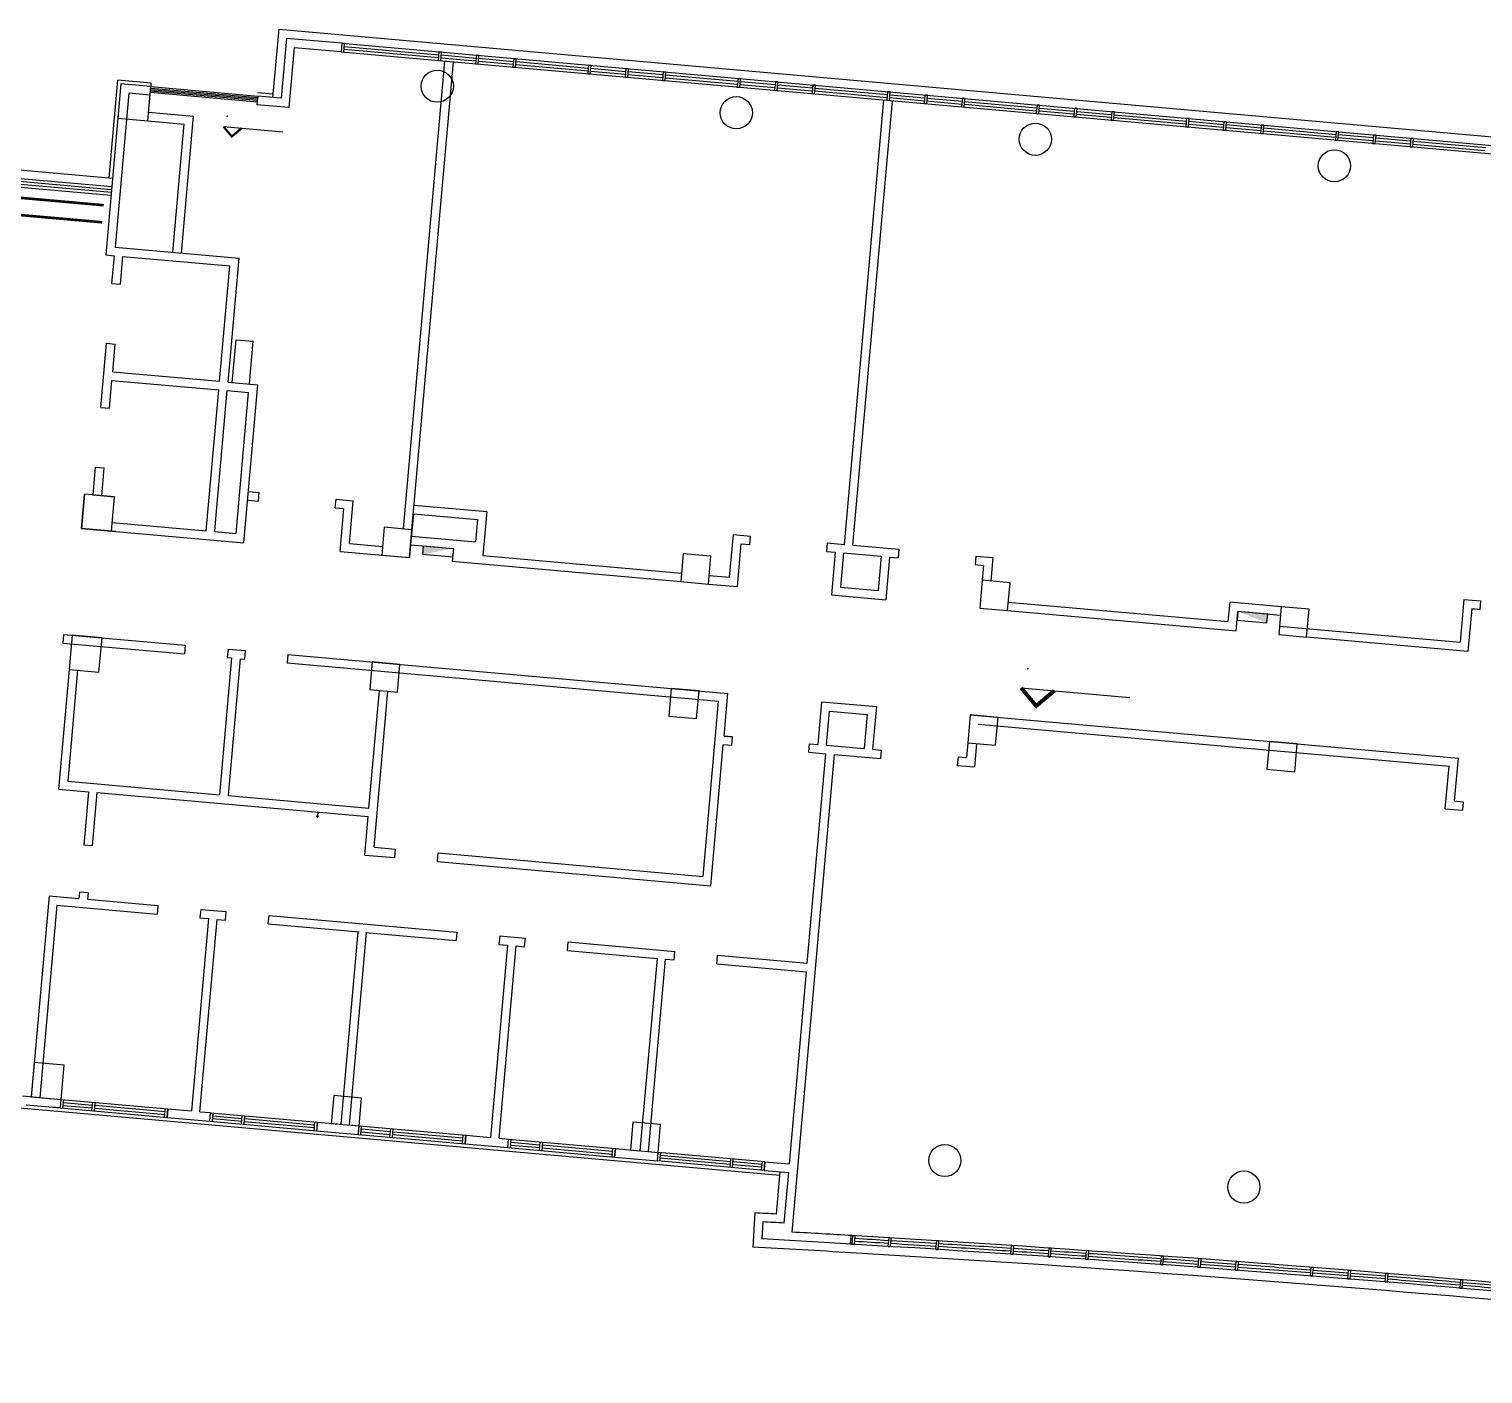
# Model space of a CAD drawing. Header units: millimetres. Extents: x 11680834 to 11851556, y -6213014 to -6078394.
# Drawn here: x 11787564 to 11821462, y -6211101 to -6179752 of the extents above; entities that cross this region are included whole.
import ezdxf

# ---------------------------------------------------------------- set-up
doc = ezdxf.new("R2010")
doc.units = ezdxf.units.MM
for name, color, linetype in [('A—\\M+5C3C5\\M+5B4B0', 135, 'Continuous'), ('A—\\M+5C7BD\\M+5CCE5', 7, 'Continuous'), ('E-COLS-F4$0$0S-COLS-I', 90, 'Continuous'), ('E1-RI-4F$0$A-WALL', 7, 'Continuous'), ('E1-RV-4F$0$$2$A-WALL', 7, 'Continuous'), ('E1-RV-4F$0$A-HOLE', 2, 'Continuous'), ('E2-RI-4F$0$A-DOOR-GLAZ', 1, 'Continuous')]:
    doc.layers.add(name, color=color, linetype=linetype)

msp = doc.modelspace()

# ---------------------------------------------------------------- linework, layer by layer
at = {"color": 1}
for p, q in [((11792097, -6182026), (11793480, -6182147)), ((11810694, -6195108), (11813230, -6195330))]:
    msp.add_line(p, q, dxfattribs=at)
for p, q in [((11796460, -6191771), (11796433, -6192069)), ((11797456, -6191859), (11797429, -6192158)), ((11815526, -6193562), (11815566, -6193113)), ((11815708, -6193778), (11815747, -6193330))]:
    msp.add_line(p, q)
at = {"color": 1, "const_width": 50}
msp.add_lwpolyline([(11792097, -6182026), (11792290, -6182256), (11792519, -6182063)], dxfattribs=at)
at = {"elevation": 0}
msp.add_lwpolyline([(11797456, -6191859), (11797438, -6192058), (11796741, -6191996), (11796759, -6191797)], close=True, dxfattribs=at)
at = {"extrusion": (0, 0, -1)}
msp.add_lwpolyline([(-11815747, -6193330), (-11815730, -6193530), (-11816427, -6193591), (-11816445, -6193392)], close=True, dxfattribs=at)
at = {"color": 1, "const_width": 91.7, "elevation": 0}
msp.add_lwpolyline([(11810694, -6195108), (11811047, -6195529), (11811469, -6195175)], dxfattribs=at)
at = {"color": 1}
for p in [(11792182, -6181785), (11810850, -6194665)]:
    msp.add_point(p, dxfattribs=at)
msp.add_solid([(11797456, -6191859), (11797456, -6191859), (11796759, -6191797), (11796741, -6191996)])
at = {"extrusion": (0, 0, -1)}
msp.add_solid([(-11815747, -6193330), (-11815747, -6193330), (-11816445, -6193392), (-11816427, -6193591)], dxfattribs=at)
at = {"layer": 'A—\\M+5C3C5\\M+5B4B0'}
for p, q in [((11793384, -6179752), (11793243, -6181346)), ((11793384, -6179752), (11851556, -6184911)), ((11794860, -6180084), (11794843, -6180283)), ((11794843, -6180283), (11851122, -6185274)), ((11794860, -6180084), (11851339, -6185092)), ((11794908, -6180222), (11797110, -6180417)), ((11794914, -6180155), (11797115, -6180351)), ((11797169, -6180422), (11797981, -6180494)), ((11797175, -6180356), (11797987, -6180428)), ((11798041, -6180500), (11798853, -6180572)), ((11798047, -6180433), (11798859, -6180505)), ((11798913, -6180577), (11800596, -6180726)), ((11798919, -6180510), (11800602, -6180660)), ((11800662, -6180665), (11801473, -6180737)), ((11789433, -6183216), (11789634, -6180945)), ((11790411, -6181014), (11789634, -6180945)), ((11790400, -6181144), (11790411, -6181014)), ((11800656, -6180731), (11801468, -6180803)), ((11801527, -6180809), (11802339, -6180881)), ((11801533, -6180742), (11802345, -6180814)), ((11802399, -6180886), (11804082, -6181035)), ((11802405, -6180820), (11804088, -6180969)), ((11804148, -6180974), (11804960, -6181046)), ((11790392, -6181223), (11792882, -6181444)), ((11790395, -6181191), (11792885, -6181412)), ((11790398, -6181159), (11792888, -6181379)), ((11790401, -6181126), (11792891, -6181347)), ((11790404, -6181094), (11792894, -6181315)), ((11792894, -6181315), (11792882, -6181444)), ((11793250, -6181266), (11792901, -6181235)), ((11804142, -6181041), (11804954, -6181113)), ((11805014, -6181118), (11805825, -6181190)), ((11805020, -6181052), (11805831, -6181124)), ((11805885, -6181195), (11807569, -6181345)), ((11805891, -6181129), (11807575, -6181278)), ((11807628, -6181350), (11808440, -6181422)), ((11807634, -6181283), (11808446, -6181355)), ((11808506, -6181361), (11809318, -6181433)), ((11808500, -6181427), (11809312, -6181499)), ((11809372, -6181504), (11811055, -6181654)), ((11809377, -6181438), (11811061, -6181587)), ((11811115, -6181659), (11811927, -6181731)), ((11811121, -6181593), (11811932, -6181665)), ((11811992, -6181670), (11812804, -6181742)), ((11811986, -6181736), (11812798, -6181808)), ((11812858, -6181814), (11814541, -6181963)), ((11812864, -6181747), (11814547, -6181896)), ((11814601, -6181968), (11815413, -6182040)), ((11814607, -6181902), (11815419, -6181974)), ((11815479, -6181979), (11816290, -6182051)), ((11815473, -6182045), (11816284, -6182117)), ((11816344, -6182123), (11818028, -6182272)), ((11816350, -6182056), (11818033, -6182206)), ((11818087, -6182277), (11818899, -6182349)), ((11818093, -6182211), (11818905, -6182283)), ((11818959, -6182355), (11819771, -6182427)), ((11818965, -6182288), (11819777, -6182360)), ((11819837, -6182365), (11821520, -6182515)), ((11819831, -6182432), (11821514, -6182581)), ((11784110, -6183012), (11789488, -6183489)), ((11784115, -6182946), (11789494, -6183423)), ((11784333, -6182764), (11789512, -6183224)), ((11784098, -6183145), (11789476, -6183622)), ((11784104, -6183079), (11789482, -6183556)), ((11776532, -6203937), (11805070, -6206470)), ((11788311, -6204702), (11790801, -6204923)), ((11788353, -6204906), (11788371, -6204707)), ((11788293, -6204901), (11790783, -6205122)), ((11788359, -6204840), (11789036, -6204900)), ((11788365, -6204773), (11789042, -6204834)), ((11789030, -6204966), (11789048, -6204767)), ((11789090, -6204972), (11789108, -6204772)), ((11789096, -6204905), (11790729, -6205050)), ((11789102, -6204839), (11790735, -6204984)), ((11790724, -6205117), (11790741, -6204917)), ((11791797, -6205011), (11794287, -6205232)), ((11791839, -6205215), (11791857, -6205016)), ((11791851, -6205083), (11792528, -6205143)), ((11792517, -6205276), (11792534, -6205076)), ((11792576, -6205281), (11792594, -6205082)), ((11791779, -6205210), (11794270, -6205431)), ((11791845, -6205149), (11792522, -6205209)), ((11792582, -6205214), (11794216, -6205359)), ((11792588, -6205148), (11794222, -6205293)), ((11794210, -6205426), (11794228, -6205226)), ((11795259, -6205318), (11797749, -6205539)), ((11795301, -6205522), (11795318, -6205323)), ((11795312, -6205390), (11795990, -6205450)), ((11795978, -6205582), (11795996, -6205383)), ((11796038, -6205588), (11796055, -6205388)), ((11795241, -6205517), (11797731, -6205738)), ((11795307, -6205456), (11795984, -6205516)), ((11796044, -6205521), (11797677, -6205666)), ((11796050, -6205455), (11797683, -6205600)), ((11797671, -6205733), (11797689, -6205533)), ((11798745, -6205627), (11801235, -6205848)), ((11798787, -6205831), (11798805, -6205632)), ((11798793, -6205765), (11799470, -6205825)), ((11798799, -6205699), (11799476, -6205759)), ((11799464, -6205892), (11799482, -6205692)), ((11799524, -6205897), (11799542, -6205698)), ((11799536, -6205764), (11801169, -6205909)), ((11798727, -6205826), (11801217, -6206047)), ((11799530, -6205830), (11801164, -6205975)), ((11801158, -6206042), (11801175, -6205842)), ((11804722, -6206157), (11802231, -6205936)), ((11802273, -6206141), (11802291, -6205941)), ((11803913, -6206219), (11802279, -6206074)), ((11803919, -6206153), (11802285, -6206008)), ((11803907, -6206286), (11803925, -6206086)), ((11803967, -6206291), (11803984, -6206092)), ((11804704, -6206356), (11802214, -6206135)), ((11804650, -6206284), (11803973, -6206224)), ((11804656, -6206218), (11803979, -6206158)), ((11804644, -6206351), (11804662, -6206152)), ((11804990, -6207375), (11805077, -6206389)), ((11804485, -6207347), (11804437, -6208146)), ((11806717, -6208075), (11806734, -6207875))]:
    msp.add_line(p, q, dxfattribs=at)
at = {"layer": 'A—\\M+5C3C5\\M+5B4B0', "extrusion": (0, 0, -1)}
for p, q in [((11794860, -6180084), (11794843, -6180283)), ((11794843, -6180283), (11794903, -6180288)), ((11794920, -6180089), (11794860, -6180084)), ((11794903, -6180288), (11794920, -6180089)), ((11797121, -6180284), (11797103, -6180483)), ((11797180, -6180289), (11797121, -6180284)), ((11797163, -6180489), (11797180, -6180289)), ((11797103, -6180483), (11797163, -6180489)), ((11797993, -6180361), (11797975, -6180561)), ((11797975, -6180561), (11798035, -6180566)), ((11798053, -6180367), (11797993, -6180361)), ((11798035, -6180566), (11798053, -6180367)), ((11798865, -6180439), (11798847, -6180638)), ((11798847, -6180638), (11798907, -6180643)), ((11798924, -6180444), (11798865, -6180439)), ((11798907, -6180643), (11798924, -6180444)), ((11800608, -6180593), (11800590, -6180793)), ((11800668, -6180599), (11800608, -6180593)), ((11800650, -6180798), (11800668, -6180599)), ((11801479, -6180671), (11801462, -6180870)), ((11801539, -6180676), (11801479, -6180671)), ((11801521, -6180875), (11801539, -6180676)), ((11800590, -6180793), (11800650, -6180798)), ((11801462, -6180870), (11801521, -6180875)), ((11802351, -6180748), (11802333, -6180947)), ((11802333, -6180947), (11802393, -6180952)), ((11802411, -6180753), (11802351, -6180748)), ((11802393, -6180952), (11802411, -6180753)), ((11804094, -6180903), (11804076, -6181102)), ((11804154, -6180908), (11804094, -6180903)), ((11804136, -6181107), (11804154, -6180908)), ((11804966, -6180980), (11804948, -6181179)), ((11805025, -6180985), (11804966, -6180980)), ((11805008, -6181184), (11805025, -6180985)), ((11804076, -6181102), (11804136, -6181107)), ((11804948, -6181179), (11805008, -6181184)), ((11805837, -6181057), (11805820, -6181256)), ((11805820, -6181256), (11805879, -6181262)), ((11805897, -6181062), (11805837, -6181057)), ((11805879, -6181262), (11805897, -6181062)), ((11807580, -6181212), (11807563, -6181411)), ((11807640, -6181217), (11807580, -6181212)), ((11807623, -6181416), (11807640, -6181217)), ((11808452, -6181289), (11808434, -6181488)), ((11808512, -6181294), (11808452, -6181289)), ((11808494, -6181494), (11808512, -6181294)), ((11807563, -6181411), (11807623, -6181416)), ((11808434, -6181488), (11808494, -6181494)), ((11809324, -6181366), (11809306, -6181566)), ((11809306, -6181566), (11809366, -6181571)), ((11809383, -6181372), (11809324, -6181366)), ((11809366, -6181571), (11809383, -6181372)), ((11811067, -6181521), (11811049, -6181720)), ((11811126, -6181526), (11811067, -6181521)), ((11811109, -6181725), (11811126, -6181526)), ((11811938, -6181598), (11811921, -6181797)), ((11811998, -6181603), (11811938, -6181598)), ((11811980, -6181802), (11811998, -6181603)), ((11812810, -6181675), (11812792, -6181874)), ((11812870, -6181681), (11812810, -6181675)), ((11812852, -6181880), (11812870, -6181681)), ((11811049, -6181720), (11811109, -6181725)), ((11811921, -6181797), (11811980, -6181802)), ((11812792, -6181874), (11812852, -6181880)), ((11814553, -6181830), (11814535, -6182029)), ((11814535, -6182029), (11814595, -6182034)), ((11814613, -6181835), (11814553, -6181830)), ((11814595, -6182034), (11814613, -6181835)), ((11815425, -6181907), (11815407, -6182106)), ((11815484, -6181912), (11815425, -6181907)), ((11815467, -6182112), (11815484, -6181912)), ((11816296, -6181984), (11816279, -6182184)), ((11816356, -6181990), (11816296, -6181984)), ((11816338, -6182189), (11816356, -6181990)), ((11815407, -6182106), (11815467, -6182112)), ((11816279, -6182184), (11816338, -6182189)), ((11818039, -6182139), (11818022, -6182338)), ((11818022, -6182338), (11818081, -6182343)), ((11818099, -6182144), (11818039, -6182139)), ((11818081, -6182343), (11818099, -6182144)), ((11818911, -6182217), (11818893, -6182416)), ((11818971, -6182222), (11818911, -6182217)), ((11818953, -6182421), (11818971, -6182222)), ((11819783, -6182294), (11819765, -6182493)), ((11819842, -6182299), (11819783, -6182294)), ((11819825, -6182498), (11819842, -6182299)), ((11818893, -6182416), (11818953, -6182421)), ((11819765, -6182493), (11819825, -6182498)), ((11806764, -6207878), (11806746, -6208077)), ((11806747, -6208077), (11806766, -6208079)), ((11806784, -6207880), (11806764, -6207878)), ((11806766, -6208079), (11806806, -6208083)), ((11806824, -6207883), (11806784, -6207880)), ((11806806, -6208083), (11806824, -6207883)), ((11807608, -6207928), (11807590, -6208127)), ((11807591, -6208127), (11807610, -6208129)), ((11807628, -6207930), (11807608, -6207928)), ((11807610, -6208129), (11807650, -6208132)), ((11807667, -6207933), (11807628, -6207930)), ((11807650, -6208132), (11807667, -6207933)), ((11808720, -6207996), (11808702, -6208196)), ((11808740, -6207998), (11808720, -6207996)), ((11808779, -6208002), (11808740, -6207998)), ((11808762, -6208201), (11808779, -6208002)), ((11810466, -6208109), (11810449, -6208308)), ((11810486, -6208111), (11810466, -6208109)), ((11810526, -6208114), (11810486, -6208111)), ((11810509, -6208314), (11810526, -6208114)), ((11808703, -6208196), (11808722, -6208197)), ((11808722, -6208197), (11808762, -6208201)), ((11810450, -6208308), (11810469, -6208310)), ((11810469, -6208310), (11810509, -6208314)), ((11811340, -6208167), (11811322, -6208367)), ((11811323, -6208367), (11811342, -6208368)), ((11811360, -6208169), (11811340, -6208167)), ((11811342, -6208368), (11811382, -6208372)), ((11811399, -6208173), (11811360, -6208169)), ((11811382, -6208372), (11811399, -6208173)), ((11812213, -6208227), (11812195, -6208426)), ((11812196, -6208427), (11812215, -6208428)), ((11812233, -6208229), (11812213, -6208227)), ((11812215, -6208428), (11812255, -6208432)), ((11812273, -6208233), (11812233, -6208229)), ((11812255, -6208432), (11812273, -6208233)), ((11813959, -6208351), (11813941, -6208550)), ((11813979, -6208353), (11813959, -6208351)), ((11814018, -6208356), (11813979, -6208353)), ((11814001, -6208556), (11814018, -6208356)), ((11814831, -6208415), (11814814, -6208614)), ((11814851, -6208417), (11814831, -6208415)), ((11814891, -6208420), (11814851, -6208417)), ((11814874, -6208620), (11814891, -6208420)), ((11815704, -6208480), (11815686, -6208680)), ((11815724, -6208482), (11815704, -6208480)), ((11813942, -6208550), (11813961, -6208552)), ((11813961, -6208552), (11814001, -6208556)), ((11814815, -6208614), (11814834, -6208616)), ((11814834, -6208616), (11814874, -6208620)), ((11815687, -6208680), (11815706, -6208681)), ((11815706, -6208681), (11815746, -6208685)), ((11815764, -6208486), (11815724, -6208482)), ((11815746, -6208685), (11815764, -6208486)), ((11817449, -6208615), (11817431, -6208815)), ((11817432, -6208815), (11817451, -6208816)), ((11817469, -6208617), (11817449, -6208615)), ((11817451, -6208816), (11817491, -6208820)), ((11817509, -6208621), (11817469, -6208617)), ((11817491, -6208820), (11817509, -6208621)), ((11818321, -6208685), (11818304, -6208884)), ((11818341, -6208687), (11818321, -6208685)), ((11818381, -6208690), (11818341, -6208687)), ((11818363, -6208889), (11818381, -6208690)), ((11819193, -6208756), (11819176, -6208955)), ((11819213, -6208758), (11819193, -6208756)), ((11819253, -6208761), (11819213, -6208758)), ((11819236, -6208960), (11819253, -6208761)), ((11818304, -6208884), (11818324, -6208886)), ((11818324, -6208886), (11818363, -6208889)), ((11819177, -6208955), (11819196, -6208957)), ((11819196, -6208957), (11819236, -6208960)), ((11820937, -6208902), (11820920, -6209101)), ((11820920, -6209101), (11820940, -6209103)), ((11820957, -6208904), (11820937, -6208902)), ((11820940, -6209103), (11820979, -6209107)), ((11820997, -6208907), (11820957, -6208904)), ((11820979, -6209107), (11820997, -6208907))]:
    msp.add_line(p, q, dxfattribs=at)
at = {"layer": 'A—\\M+5C3C5\\M+5B4B0'}
for centre, radius, start, end in [((11774483, -6752898), 546375, 86.79916, 86.85224), ((11774471, -6752896), 545775, 83.25545, 86.61285), ((11774471, -6752896), 545975, 83.25545, 86.61223), ((11774501, -6752898), 545842, 86.52394, 86.60634), ((11774501, -6752898), 545908, 86.52375, 86.60614), ((11774501, -6752898), 545842, 86.407, 86.51764), ((11774501, -6752898), 545908, 86.40682, 86.51745), ((11774501, -6752898), 545842, 86.22326, 86.4007), ((11774501, -6752898), 545908, 86.2231, 86.40053), ((11774475, -6753022), 545700, 86.61095, 86.85255), ((11774483, -6752898), 545575, 83.25354, 86.61094), ((11774501, -6752898), 545842, 86.13139, 86.21696), ((11774501, -6752898), 545908, 86.13125, 86.2168), ((11774501, -6752898), 545842, 86.03952, 86.12509), ((11774501, -6752898), 545908, 86.03939, 86.12495), ((11774501, -6752898), 545842, 85.8558, 86.03323), ((11774501, -6752898), 545908, 85.85569, 86.03309), ((11774501, -6752898), 545908, 85.76384, 85.84939), ((11774501, -6752898), 545842, 85.76394, 85.8495), ((11774501, -6752898), 545842, 85.67209, 85.75765), ((11774501, -6752898), 545908, 85.672, 85.75755), ((11774501, -6752898), 545842, 85.4884, 85.66579), ((11774501, -6752898), 545908, 85.48834, 85.6657), ((11774501, -6752898), 545842, 85.39653, 85.48211), ((11774501, -6752898), 545908, 85.39648, 85.48204), ((11774501, -6752898), 545908, 85.30464, 85.39018), ((11774501, -6752898), 545842, 85.30468, 85.39024), ((11774471, -6752896), 545842, 85.11784, 85.29524), ((11774471, -6752896), 545908, 85.11782, 85.29519), ((11774471, -6752896), 545842, 85.02599, 85.11154), ((11774471, -6752896), 545908, 85.02598, 85.11152)]:
    msp.add_arc(centre, radius, start, end, dxfattribs=at)
msp.add_point((11807231, -6207898), dxfattribs=at)
at = {"layer": 'A—\\M+5C7BD\\M+5CCE5'}
for p, q in [((11793566, -6179969), (11793442, -6181363)), ((11794860, -6180084), (11793566, -6179969)), ((11793747, -6180186), (11793624, -6181580)), ((11794843, -6180283), (11793747, -6180186)), ((11796291, -6191404), (11797258, -6180497)), ((11796490, -6191422), (11797457, -6180515)), ((11793442, -6181363), (11792894, -6181315)), ((11790351, -6181692), (11791397, -6181784)), ((11793624, -6181580), (11792876, -6181514)), ((11806575, -6191764), (11807493, -6181405)), ((11806774, -6191782), (11807693, -6181422)), ((11790333, -6181891), (11791180, -6181966)), ((11790915, -6184954), (11791180, -6181966)), ((11791114, -6184972), (11791397, -6181784)), ((11789495, -6185681), (11789694, -6185699)), ((11789495, -6185681), (11789694, -6185699)), ((11789371, -6187076), (11789571, -6187094)), ((11789371, -6187076), (11789571, -6187094)), ((11789513, -6187741), (11792003, -6187962)), ((11789513, -6187741), (11792003, -6187962)), ((11789496, -6187940), (11791986, -6188161)), ((11789496, -6187940), (11791986, -6188161)), ((11792203, -6187979), (11792900, -6188041)), ((11792203, -6187979), (11792900, -6188041)), ((11792185, -6188179), (11792682, -6188223)), ((11792185, -6188179), (11792683, -6188223)), ((11792185, -6188179), (11792682, -6188223)), ((11792185, -6188179), (11792683, -6188223)), ((11792391, -6191510), (11792682, -6188223)), ((11792391, -6191510), (11792682, -6188223)), ((11789239, -6188570), (11789438, -6188588)), ((11789239, -6188570), (11789438, -6188588)), ((11789115, -6189965), (11789315, -6189982)), ((11789115, -6189965), (11789315, -6189982)), ((11792661, -6190731), (11792910, -6190753)), ((11792679, -6190532), (11792928, -6190554)), ((11792910, -6190753), (11792928, -6190554)), ((11794703, -6190912), (11794721, -6190713)), ((11794721, -6190713), (11795119, -6190748)), ((11795031, -6191744), (11795119, -6190748)), ((11796541, -6190849), (11798235, -6190998)), ((11794703, -6190912), (11794902, -6190930)), ((11794814, -6191926), (11794902, -6190930)), ((11796524, -6191048), (11796460, -6191771)), ((11796524, -6191048), (11798018, -6191180)), ((11798018, -6191180), (11797972, -6191704)), ((11798235, -6190998), (11798144, -6192020)), ((11795031, -6191744), (11795803, -6191813)), ((11796460, -6191771), (11797456, -6191859)), ((11796477, -6191571), (11797972, -6191704)), ((11803897, -6192531), (11803985, -6191534)), ((11803985, -6191534), (11804383, -6191570)), ((11804078, -6192747), (11804166, -6191751)), ((11804166, -6191751), (11804366, -6191769)), ((11804366, -6191769), (11804383, -6191570)), ((11806176, -6191729), (11806159, -6191928)), ((11806176, -6191729), (11806575, -6191764)), ((11806774, -6191782), (11807845, -6191877)), ((11794814, -6191926), (11796433, -6192069)), ((11797429, -6192158), (11802758, -6192630)), ((11798144, -6192020), (11802776, -6192431)), ((11806159, -6191928), (11806358, -6191946)), ((11806358, -6191946), (11806270, -6192942)), ((11806557, -6191963), (11806486, -6192760)), ((11806557, -6191963), (11807429, -6192041)), ((11807429, -6192041), (11807358, -6192838)), ((11807628, -6192058), (11807540, -6193054)), ((11807628, -6192058), (11807827, -6192076)), ((11807845, -6191877), (11807827, -6192076)), ((11809638, -6192036), (11809620, -6192235)), ((11809638, -6192036), (11810036, -6192071)), ((11810036, -6192071), (11809988, -6192619)), ((11803423, -6192489), (11803897, -6192531)), ((11809620, -6192235), (11809820, -6192253)), ((11809820, -6192253), (11809789, -6192601)), ((11803406, -6192688), (11804078, -6192747)), ((11806486, -6192760), (11807358, -6192838)), ((11806270, -6192942), (11807540, -6193054)), ((11810396, -6193107), (11815526, -6193562)), ((11816761, -6193219), (11815566, -6193113)), ((11821018, -6193045), (11820930, -6194041)), ((11821018, -6193045), (11821416, -6193080)), ((11821398, -6193279), (11821416, -6193080)), ((11810378, -6193306), (11815708, -6193778)), ((11816743, -6193419), (11815747, -6193330)), ((11821200, -6193262), (11821112, -6194258)), ((11821200, -6193262), (11821398, -6193279)), ((11821226, -6193264), (11821284, -6193269)), ((11788368, -6193864), (11788350, -6194063)), ((11788368, -6193864), (11788567, -6193882)), ((11788368, -6193864), (11791207, -6194116)), ((11816721, -6193668), (11820930, -6194041)), ((11788350, -6194063), (11791189, -6194315)), ((11791207, -6194116), (11791189, -6194315)), ((11792203, -6194204), (11792185, -6194403)), ((11792203, -6194204), (11792602, -6194239)), ((11792602, -6194239), (11792584, -6194439)), ((11821112, -6194258), (11817351, -6193924)), ((11792285, -6194412), (11792002, -6197600)), ((11792185, -6194403), (11792285, -6194412)), ((11792484, -6194430), (11792202, -6197617)), ((11792484, -6194430), (11792584, -6194439)), ((11793598, -6194328), (11793580, -6194527)), ((11793580, -6194527), (11803640, -6195419)), ((11793598, -6194328), (11803857, -6195238)), ((11788497, -6194679), (11788249, -6197468)), ((11788696, -6194696), (11788466, -6197286)), ((11795489, -6197909), (11795732, -6195170)), ((11795609, -6198823), (11795931, -6195187)), ((11803769, -6196234), (11803857, -6195238)), ((11803278, -6199503), (11803640, -6195419)), ((11805960, -6196428), (11806049, -6195432)), ((11806049, -6195432), (11807319, -6195545)), ((11807319, -6195545), (11807231, -6196540)), ((11806160, -6196446), (11806230, -6195649)), ((11806230, -6195649), (11807102, -6195726)), ((11807102, -6195726), (11807032, -6196523)), ((11809510, -6195739), (11820891, -6196748)), ((11803968, -6196251), (11803769, -6196234)), ((11803769, -6196234), (11803968, -6196251)), ((11803951, -6196451), (11803968, -6196251)), ((11809692, -6195956), (11820674, -6196930)), ((11803460, -6199720), (11803751, -6196433)), ((11803951, -6196451), (11803751, -6196433)), ((11805744, -6196609), (11805761, -6196410)), ((11805744, -6196609), (11806142, -6196645)), ((11805761, -6196410), (11805960, -6196428)), ((11806160, -6196445), (11807032, -6196523)), ((11807231, -6196540), (11807430, -6196558)), ((11807430, -6196558), (11807412, -6196757)), ((11809453, -6196386), (11809422, -6196735)), ((11809652, -6196404), (11809604, -6196952)), ((11805354, -6207796), (11806341, -6196662)), ((11805709, -6201525), (11806142, -6196645)), ((11806341, -6196662), (11807412, -6196757)), ((11809223, -6196718), (11809205, -6196917)), ((11809205, -6196916), (11809604, -6196952)), ((11809223, -6196717), (11809422, -6196735)), ((11820585, -6197926), (11820674, -6196930)), ((11820802, -6197744), (11820891, -6196748)), ((11788466, -6197286), (11792002, -6197600)), ((11788249, -6197468), (11788947, -6197529)), ((11788947, -6197529), (11788837, -6198772)), ((11789146, -6197547), (11789036, -6198790)), ((11789146, -6197547), (11795471, -6198108)), ((11792202, -6197617), (11795489, -6197909)), ((11820585, -6197926), (11820983, -6197961)), ((11820802, -6197744), (11821001, -6197762)), ((11821001, -6197762), (11820983, -6197961)), ((11794316, -6198109), (11794256, -6198103)), ((11794294, -6198019), (11794283, -6198136)), ((11795392, -6199005), (11795471, -6198108)), ((11789036, -6198790), (11788837, -6198772)), ((11795609, -6198823), (11796107, -6198867)), ((11796089, -6199066), (11796107, -6198867)), ((11797085, -6199155), (11797103, -6198956)), ((11797103, -6198956), (11803278, -6199503)), ((11795392, -6199005), (11796089, -6199066)), ((11797085, -6199155), (11803460, -6199720)), ((11788029, -6199958), (11787614, -6204640)), ((11788029, -6199958), (11788726, -6200019)), ((11788739, -6199868), (11788726, -6200019)), ((11788939, -6199885), (11788739, -6199868)), ((11788939, -6199885), (11788925, -6200037)), ((11788210, -6200174), (11787813, -6204657)), ((11788210, -6200174), (11790551, -6200382)), ((11788925, -6200037), (11790569, -6200183)), ((11790569, -6200183), (11790551, -6200382)), ((11791565, -6200271), (11791547, -6200470)), ((11791565, -6200271), (11792163, -6200324)), ((11792145, -6200523), (11792163, -6200324)), ((11791746, -6200488), (11791349, -6204971)), ((11791547, -6200470), (11791746, -6200488)), ((11791548, -6204988), (11791946, -6200506)), ((11791946, -6200506), (11792145, -6200523)), ((11793141, -6200612), (11793159, -6200413)), ((11793141, -6200612), (11795257, -6200799)), ((11793159, -6200413), (11797541, -6200801)), ((11795233, -6200796), (11794835, -6205280)), ((11795035, -6205298), (11795432, -6200814)), ((11795408, -6200812), (11797524, -6200999)), ((11797541, -6200801), (11797524, -6200999)), ((11798537, -6200889), (11798520, -6201089)), ((11798537, -6200889), (11799136, -6200943)), ((11799118, -6201142), (11799136, -6200943)), ((11798719, -6201106), (11798321, -6205589)), ((11798520, -6201089), (11798719, -6201106)), ((11798521, -6205607), (11798919, -6201124)), ((11798919, -6201124), (11799118, -6201142)), ((11800114, -6201230), (11800132, -6201031)), ((11800114, -6201230), (11802205, -6201416)), ((11800132, -6201031), (11802622, -6201252)), ((11802604, -6201450), (11802622, -6201252)), ((11803600, -6201539), (11803618, -6201340)), ((11803618, -6201340), (11805709, -6201525)), ((11802205, -6201416), (11801808, -6205898)), ((11802007, -6205916), (11802405, -6201432)), ((11802405, -6201432), (11802604, -6201450)), ((11803600, -6201539), (11805692, -6201725)), ((11805294, -6206207), (11805691, -6201725)), ((11787414, -6204622), (11788310, -6204701)), ((11788293, -6204901), (11788310, -6204701)), ((11787496, -6204830), (11788293, -6204901)), ((11788293, -6204901), (11788085, -6204882)), ((11790801, -6204922), (11790783, -6205121)), ((11790801, -6204922), (11791349, -6204971)), ((11791548, -6204988), (11791797, -6205010)), ((11791779, -6205210), (11791797, -6205010)), ((11790783, -6205121), (11791779, -6205210)), ((11790783, -6205121), (11791779, -6205210)), ((11794287, -6205231), (11794269, -6205431)), ((11794287, -6205231), (11794835, -6205280)), ((11795018, -6205296), (11795018, -6205296)), ((11795035, -6205298), (11795258, -6205317)), ((11795217, -6205314), (11795217, -6205314)), ((11795240, -6205517), (11795258, -6205317)), ((11794269, -6205431), (11795240, -6205517)), ((11797748, -6205538), (11797731, -6205738)), ((11797731, -6205738), (11798727, -6205826)), ((11797748, -6205538), (11798321, -6205589)), ((11798521, -6205607), (11798744, -6205627)), ((11798727, -6205826), (11798744, -6205627)), ((11801235, -6205847), (11801217, -6206047)), ((11801217, -6206047), (11802213, -6206135)), ((11801235, -6205847), (11801808, -6205898)), ((11802007, -6205916), (11802231, -6205936)), ((11802213, -6206135), (11802231, -6205936)), ((11804721, -6206157), (11804703, -6206356)), ((11804703, -6206356), (11805276, -6206407)), ((11804721, -6206157), (11805294, -6206207)), ((11804721, -6206157), (11805294, -6206207)), ((11805172, -6207585), (11805277, -6206406)), ((11804673, -6207557), (11804649, -6207956))]:
    msp.add_line(p, q, dxfattribs=at)
for points in [[(11790404, -6181094), (11789706, -6181032), (11789353, -6185016), (11789552, -6185034)], [(11790386, -6181293), (11789888, -6181249), (11789569, -6184835)], [(11792894, -6181315), (11792876, -6181514)]]:
    msp.add_lwpolyline(points, dxfattribs=at)
for points in [[(11790404, -6181094), (11789707, -6181032), (11789636, -6181829), (11790333, -6181891)], [(11789556, -6190656), (11788859, -6190594), (11788788, -6191391), (11789485, -6191453)], [(11796491, -6191422), (11795843, -6191364), (11795786, -6192012), (11796433, -6192069)], [(11803463, -6192040), (11802816, -6191983), (11802758, -6192630), (11803406, -6192688)], [(11810436, -6192659), (11809789, -6192601), (11809731, -6193249), (11810379, -6193306)], [(11817409, -6193277), (11816761, -6193219), (11816704, -6193867), (11817351, -6193924)], [(11789265, -6193943), (11788567, -6193882), (11788497, -6194678), (11789194, -6194740)], [(11796212, -6194560), (11795565, -6194502), (11795508, -6195150), (11796155, -6195207)], [(11803185, -6195178), (11802538, -6195120), (11802480, -6195768), (11803128, -6195825)], [(11810158, -6195796), (11809510, -6195739), (11809453, -6196386), (11810100, -6196444)], [(11817130, -6196415), (11816483, -6196357), (11816426, -6197005), (11817073, -6197062)], [(11788382, -6203904), (11787684, -6203843), (11787614, -6204639), (11788311, -6204701)], [(11795316, -6204670), (11794669, -6204612), (11794611, -6205260), (11795259, -6205317)], [(11802289, -6205288), (11801641, -6205231), (11801584, -6205878), (11802231, -6205936)]]:
    msp.add_lwpolyline(points, close=True, dxfattribs=at)
for centre in [(11797081, -6181084), (11804054, -6181702), (11811026, -6182320), (11817999, -6182938), (11808916, -6206127), (11815888, -6206745)]:
    msp.add_circle(centre, 375, dxfattribs=at)
for centre, radius, start, end in [((11774483, -6752897), 546175, 86.77886, 86.83124), ((11774483, -6752897), 545975, 86.61094, 86.75853), ((11774475, -6753021), 545900, 86.61095, 86.83147)]:
    msp.add_arc(centre, radius, start, end, dxfattribs=at)
at = {"layer": 'E-COLS-F4$0$0S-COLS-I'}
for points in [[(11790404, -6181094), (11789707, -6181032), (11789636, -6181829), (11790333, -6181891)], [(11789556, -6190656), (11788859, -6190594), (11788788, -6191391), (11789485, -6191453)], [(11796491, -6191422), (11795843, -6191364), (11795786, -6192012), (11796433, -6192069)], [(11803463, -6192040), (11802816, -6191983), (11802758, -6192630), (11803406, -6192688)], [(11810436, -6192659), (11809789, -6192601), (11809731, -6193249), (11810379, -6193306)], [(11817409, -6193277), (11816761, -6193219), (11816704, -6193867), (11817351, -6193924)], [(11789265, -6193943), (11788567, -6193882), (11788497, -6194678), (11789194, -6194740)], [(11796212, -6194560), (11795565, -6194502), (11795508, -6195150), (11796155, -6195207)], [(11803185, -6195178), (11802538, -6195120), (11802480, -6195768), (11803128, -6195825)], [(11810158, -6195796), (11809510, -6195739), (11809453, -6196386), (11810100, -6196444)], [(11817130, -6196415), (11816483, -6196357), (11816426, -6197005), (11817073, -6197062)], [(11788382, -6203904), (11787684, -6203843), (11787614, -6204639), (11788311, -6204701)], [(11795316, -6204670), (11794669, -6204612), (11794611, -6205260), (11795259, -6205317)], [(11802289, -6205288), (11801641, -6205231), (11801584, -6205878), (11802231, -6205936)]]:
    msp.add_lwpolyline(points, close=True, dxfattribs=at)
for centre in [(11797081, -6181084), (11804054, -6181702), (11811026, -6182320), (11817999, -6182938), (11808916, -6206127), (11815888, -6206745)]:
    msp.add_circle(centre, 375, dxfattribs=at)
at = {"layer": 'E1-RI-4F$0$A-WALL'}
for p, q in [((11788293, -6204901), (11788311, -6204702)), ((11790783, -6205122), (11790801, -6204923)), ((11791779, -6205210), (11791797, -6205011)), ((11794270, -6205431), (11794287, -6205232)), ((11795241, -6205517), (11795259, -6205318)), ((11797731, -6205738), (11797749, -6205539)), ((11798727, -6205826), (11798745, -6205627)), ((11801217, -6206047), (11801235, -6205848)), ((11802214, -6206135), (11802231, -6205936)), ((11804704, -6206356), (11804722, -6206157))]:
    msp.add_line(p, q, dxfattribs=at)
at = {"layer": 'E1-RV-4F$0$$2$A-WALL'}
for p, q in [((11789495, -6185681), (11789552, -6185034)), ((11789495, -6185681), (11789552, -6185034)), ((11789570, -6184835), (11792459, -6185091)), ((11789570, -6184835), (11792459, -6185091)), ((11789694, -6185699), (11789751, -6185052)), ((11789694, -6185699), (11789751, -6185052)), ((11789751, -6185052), (11792242, -6185272)), ((11789751, -6185052), (11792242, -6185272)), ((11792203, -6187979), (11792459, -6185091)), ((11792203, -6187979), (11792459, -6185091)), ((11792003, -6187962), (11792242, -6185272)), ((11792003, -6187962), (11792242, -6185272)), ((11789239, -6188570), (11789371, -6187076)), ((11789239, -6188570), (11789371, -6187076)), ((11789513, -6187741), (11789571, -6187094)), ((11789513, -6187741), (11789571, -6187094)), ((11789438, -6188588), (11789496, -6187940)), ((11789438, -6188588), (11789496, -6187940)), ((11792573, -6191727), (11792900, -6188041)), ((11792573, -6191727), (11792900, -6188041)), ((11791694, -6191448), (11791986, -6188161)), ((11791694, -6191448), (11791986, -6188161)), ((11791920, -6191167), (11792185, -6188179)), ((11791920, -6191167), (11792185, -6188179)), ((11792392, -6191510), (11792683, -6188223)), ((11792392, -6191510), (11792683, -6188223)), ((11789058, -6190612), (11789115, -6189965)), ((11789058, -6190612), (11789115, -6189965)), ((11789257, -6190630), (11789315, -6189982)), ((11789257, -6190630), (11789315, -6189982)), ((11788788, -6191391), (11788859, -6190594)), ((11788788, -6191391), (11788859, -6190594)), ((11789058, -6190612), (11789556, -6190656)), ((11789058, -6190612), (11789556, -6190656)), ((11789485, -6191453), (11789556, -6190656)), ((11789485, -6191453), (11789556, -6190656)), ((11791894, -6191466), (11791920, -6191167)), ((11791894, -6191466), (11791920, -6191167)), ((11789585, -6191462), (11788788, -6191391)), ((11789585, -6191462), (11788788, -6191391)), ((11788888, -6191400), (11792573, -6191727)), ((11788888, -6191400), (11792573, -6191727)), ((11789503, -6191254), (11791694, -6191448)), ((11789503, -6191254), (11791694, -6191448)), ((11791894, -6191466), (11792392, -6191510)), ((11791894, -6191466), (11792392, -6191510))]:
    msp.add_line(p, q, dxfattribs=at)
msp.add_lwpolyline([(11789556, -6190656), (11788859, -6190594), (11788788, -6191391), (11789485, -6191453)], close=True, dxfattribs=at)
msp.add_lwpolyline([(11789556, -6190656), (11788859, -6190594), (11788788, -6191391), (11789485, -6191453)], close=True, dxfattribs=at)
at = {"layer": 'E1-RV-4F$0$A-HOLE'}
msp.add_line((11792700, -6188024), (11792788, -6187028), dxfattribs=at)
msp.add_line((11792700, -6188024), (11792788, -6187028), dxfattribs=at)
msp.add_lwpolyline([(11792302, -6187988), (11792391, -6186992), (11792788, -6187028)], dxfattribs=at)
msp.add_lwpolyline([(11792302, -6187988), (11792391, -6186992), (11792788, -6187028)], dxfattribs=at)
at = {"layer": 'E2-RI-4F$0$A-DOOR-GLAZ', "const_width": 60}
for points in [[(11783471, -6187952), (11783316, -6189702), (11786404, -6189975), (11786965, -6183650), (11789306, -6183858)], [(11783073, -6187916), (11782882, -6190065), (11786767, -6190409), (11787328, -6184084), (11789270, -6184256)]]:
    msp.add_lwpolyline(points, dxfattribs=at)

doc.saveas('drawing.dxf')
